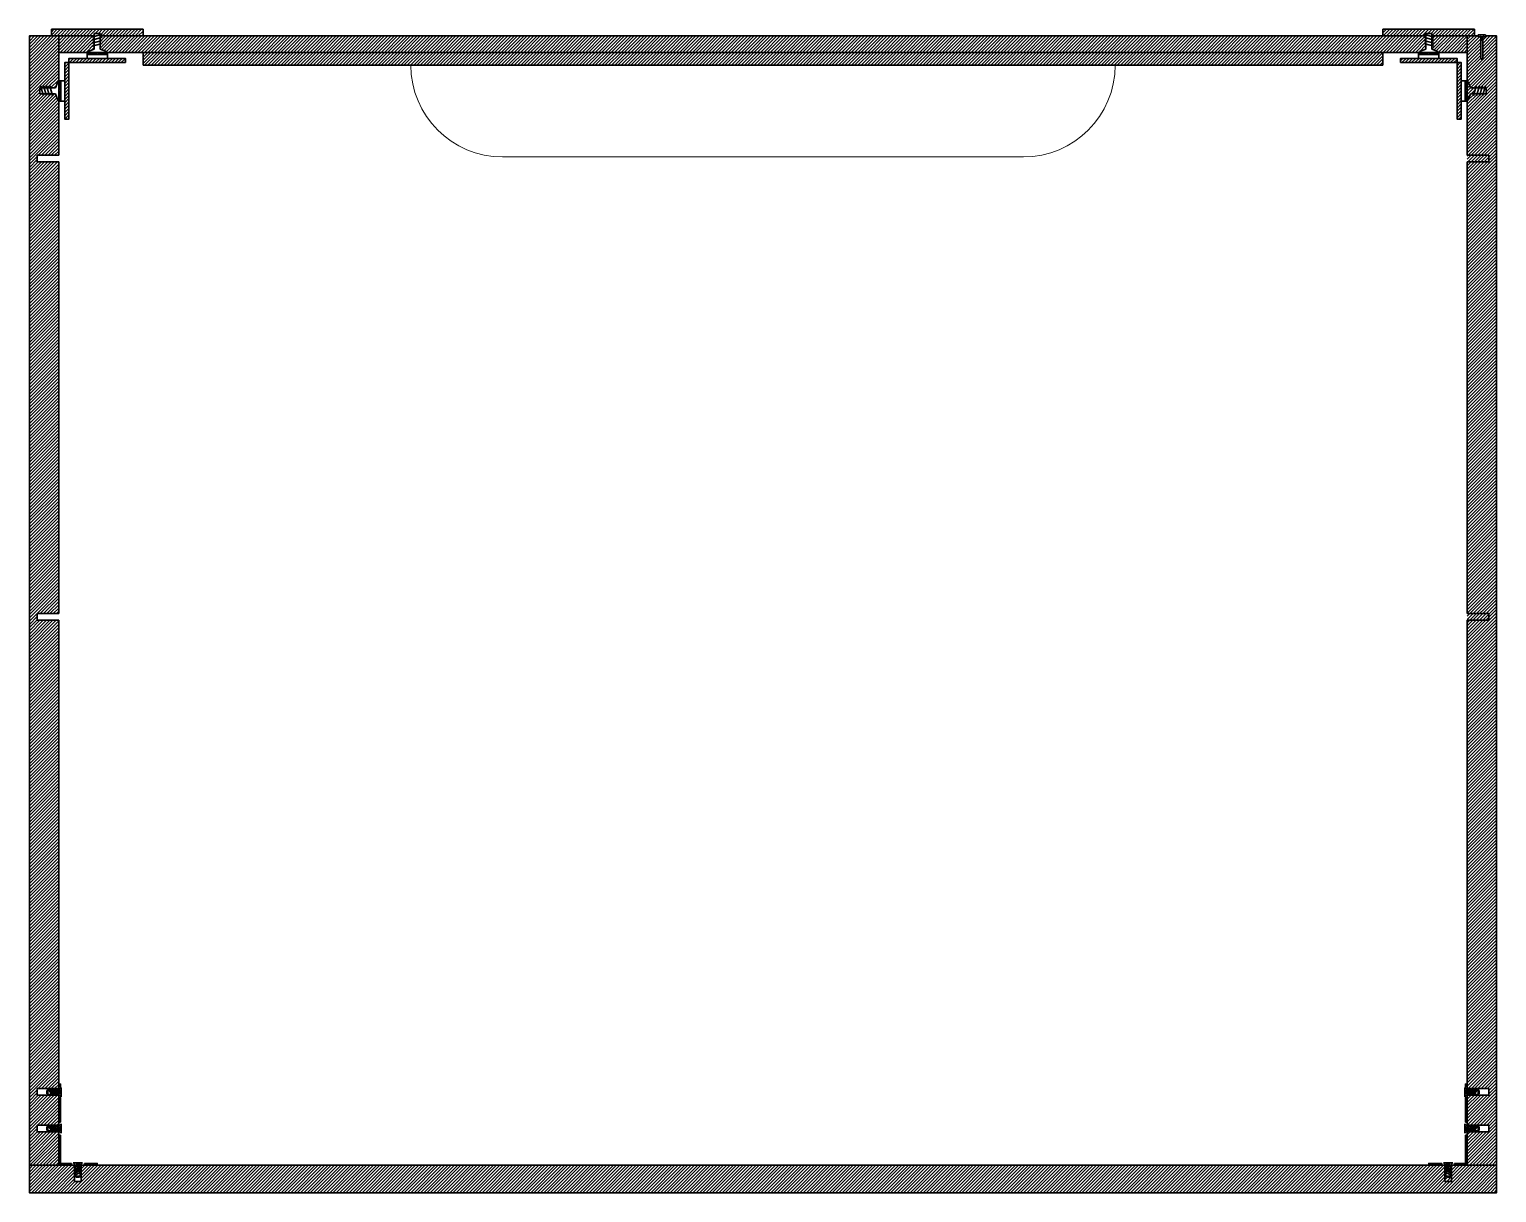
# Model space of a CAD drawing. Header units: inches. Extents: x -714 to 916, y -628 to 501.
# Drawn here: x 183.6 to 263.6, y -627.7 to -564.2 of the extents above; entities that cross this region are included whole.
import ezdxf

# ---------------------------------------------------------------- set-up
doc = ezdxf.new("R2010")
doc.units = ezdxf.units.IN
doc.header["$MEASUREMENT"] = 0
doc.layers.add('A-ELEV-MBE', color=7, linetype='Continuous', lineweight=18)
doc.layers.add('A-SECT-MCUT', color=7, linetype='Continuous', lineweight=35)
doc.layers.add('SEZIONE', color=252, linetype='Continuous')
pattern_1 = [(45, (944.0513, -406.3091), (-0.7071068, 0.7071068), [])]

msp = doc.modelspace()

# ---------------------------------------------------------------- hatches: boundary and pattern name
at = {"layer": 'SEZIONE'}
h = msp.add_hatch(dxfattribs=at)
h.set_pattern_fill('ANSI31', color=256)
h.paths.add_polyline_path([(185.216, -571.45), (184.043, -571.45), (184.043, -571.085), (185.216, -571.085), (185.216, -568.075), (185.171, -568.075), (185.049, -567.732), (184.183, -567.732), (184.183, -567.418), (185.049, -567.418), (185.19, -567.019), (185.216, -567.019), (185.216, -564.576), (183.616, -564.576), (183.616, -626.176), (185.216, -626.176), (185.216, -624.357), (184.043, -624.357), (184.043, -623.993), (185.216, -623.993), (185.216, -622.363), (184.043, -622.363), (184.043, -621.999), (185.216, -621.999), (185.216, -596.45), (184.043, -596.45), (184.043, -596.085), (185.216, -596.085)])
h = msp.add_hatch(dxfattribs=at)
h.set_pattern_fill('ANSI31', color=256)
h.paths.add_polyline_path([(189.815, -564.218), (184.815, -564.218), (184.815, -564.576), (187.158, -564.576), (187.158, -564.442), (187.472, -564.442), (187.472, -564.576), (189.815, -564.576)])
h = msp.add_hatch(dxfattribs=at)
h.set_pattern_fill('ANSI31', color=256)
h.paths.add_polyline_path([(187.158, -564.576), (185.216, -564.576), (185.216, -565.476), (186.815, -565.476), (186.815, -565.43), (187.158, -565.309)])
h = msp.add_hatch(dxfattribs=at)
h.set_pattern_fill('ANSI31', color=256)
h.paths.add_polyline_path([(259.76, -564.576), (257.417, -564.576), (187.472, -564.576), (187.472, -565.309), (187.815, -565.43), (187.815, -565.476), (259.417, -565.476), (259.417, -565.43), (259.76, -565.309)])
h = msp.add_hatch(dxfattribs=at)
h.set_pattern_fill('ANSI31', color=256)
h.paths.add_polyline_path([(262.417, -564.218), (257.417, -564.218), (257.417, -564.576), (259.76, -564.576), (259.76, -564.442), (260.074, -564.442), (260.074, -564.576), (262.417, -564.576)])
h = msp.add_hatch(dxfattribs=at)
h.set_pattern_fill('ANSI31', color=256)
h.paths.add_polyline_path([(262.016, -564.576), (260.074, -564.576), (260.074, -565.309), (260.417, -565.43), (260.417, -565.476), (262.016, -565.476)])
h = msp.add_hatch(dxfattribs=at)
h.set_pattern_fill('ANSI31', color=256)
h.paths.add_polyline_path([(263.616, -564.576), (262.016, -564.576), (262.016, -621.999), (263.189, -621.999), (263.189, -622.363), (262.016, -622.363), (262.016, -623.993), (263.189, -623.993), (263.189, -624.357), (262.016, -624.357), (262.016, -626.176), (263.616, -626.176)])
h.paths.add_polyline_path([(262.382, -567.732), (262.473, -567.418), (263.049, -567.418), (263.049, -567.732)], flags=16)
h.paths.add_polyline_path([(262.806, -565.876), (262.756, -565.826), (262.756, -564.646), (262.856, -564.646), (262.856, -565.826)], flags=16)
h = msp.add_hatch(dxfattribs=at)
h.set_pattern_fill('ANSI31', color=256)
h.paths.add_polyline_path([(257.417, -565.476), (189.815, -565.476), (189.815, -566.176), (257.417, -566.176)])
h = msp.add_hatch(dxfattribs=at)
h.set_pattern_fill('ANSI31', color=256)
h.paths.add_polyline_path([(185.776, -566.035), (185.549, -566.035), (185.549, -569.115), (185.776, -569.115)])
h = msp.add_hatch(dxfattribs=at)
h.set_pattern_fill('ANSI31', color=256)
h.paths.add_polyline_path([(188.855, -565.809), (185.776, -565.809), (185.776, -566.035), (188.855, -566.035)])
h = msp.add_hatch(dxfattribs=at)
h.set_pattern_fill('ANSI31', color=256)
h.paths.add_polyline_path([(261.456, -565.809), (258.377, -565.809), (258.377, -566.035), (261.456, -566.035)])
h = msp.add_hatch(dxfattribs=at)
h.set_pattern_fill('ANSI31', color=256)
h.paths.add_polyline_path([(261.683, -566.035), (261.456, -566.035), (261.456, -569.115), (261.683, -569.115)])
h = msp.add_hatch(dxfattribs=at)
h.set_pattern_fill('ANSI31', color=256, scale=8)
h.set_pattern_definition(pattern_1)
h.paths.add_polyline_path([(185.316, -621.752), (185.216, -621.752), (185.216, -621.896), (185.316, -621.896)])
h = msp.add_hatch(dxfattribs=at)
h.set_pattern_fill('ANSI31', color=256, scale=8)
h.set_pattern_definition(pattern_1)
h.paths.add_polyline_path([(262.016, -621.752), (261.916, -621.752), (261.916, -621.896), (262.016, -621.896)])
h = msp.add_hatch(dxfattribs=at)
h.set_pattern_fill('ANSI31', color=256, scale=8)
h.set_pattern_definition(pattern_1)
h.paths.add_polyline_path([(185.316, -622.487), (185.216, -622.487), (185.216, -623.833), (185.316, -623.833)])
h = msp.add_hatch(dxfattribs=at)
h.set_pattern_fill('ANSI31', color=256)
h.paths.add_polyline_path([(185.316, -622.487), (185.216, -622.487), (185.216, -623.833), (185.316, -623.833)])
h = msp.add_hatch(dxfattribs=at)
h.set_pattern_fill('ANSI31', color=256)
h.paths.add_polyline_path([(262.016, -622.487), (261.916, -622.487), (261.916, -623.833), (262.016, -623.833)])
h = msp.add_hatch(dxfattribs=at)
h.set_pattern_fill('ANSI31', color=256)
h.paths.add_polyline_path([(185.316, -624.537), (185.216, -624.537), (185.216, -626.076), (185.316, -626.076)])
h = msp.add_hatch(dxfattribs=at)
h.set_pattern_fill('ANSI31', color=256, scale=8)
h.set_pattern_definition(pattern_1)
h.paths.add_polyline_path([(261.916, -624.537), (262.016, -624.537), (262.016, -626.076), (261.916, -626.076)])
h = msp.add_hatch(dxfattribs=at)
h.set_pattern_fill('ANSI31', color=256)
h.paths.add_polyline_path([(262.016, -624.537), (261.916, -624.537), (261.916, -626.076), (262.016, -626.076)])
h = msp.add_hatch(dxfattribs=at)
h.set_pattern_fill('ANSI31', color=256)
h.paths.add_polyline_path([(186.077, -626.176), (185.216, -626.176), (183.616, -626.176), (183.616, -627.676), (263.616, -627.676), (263.616, -626.176), (186.442, -626.176), (186.442, -627.069), (186.077, -627.069)])
h.paths.add_polyline_path([(260.839, -626.25), (260.841, -626.252), (261.093, -626.252), (261.093, -626.768), (261.058, -626.828), (260.874, -626.828), (260.839, -626.768)], flags=16)
h = msp.add_hatch(dxfattribs=at)
h.set_pattern_fill('ANSI31', color=256)
h.paths.add_polyline_path([(185.918, -626.076), (185.216, -626.076), (185.216, -626.176), (185.918, -626.176)])
h = msp.add_hatch(dxfattribs=at)
h.set_pattern_fill('ANSI31', color=256)
h.paths.add_polyline_path([(187.316, -626.076), (186.614, -626.076), (186.614, -626.176), (187.316, -626.176)])
h = msp.add_hatch(dxfattribs=at)
h.set_pattern_fill('ANSI31', color=256)
h.paths.add_polyline_path([(259.916, -626.076), (260.618, -626.076), (260.618, -626.176), (259.916, -626.176)])
h = msp.add_hatch(dxfattribs=at)
h.set_pattern_fill('ANSI31', color=256)
h.paths.add_polyline_path([(261.314, -626.076), (262.016, -626.076), (262.016, -626.176), (261.314, -626.176)])

# ---------------------------------------------------------------- linework, layer by layer
at = {"layer": 'A-ELEV-MBE'}
msp.add_line((209.416, -571.176), (237.816, -571.176), dxfattribs=at)
for centre, start, end in [((209.416, -566.176), 180, 270), ((237.816, -566.176), 270, 0)]:
    msp.add_arc(centre, 5, start, end, dxfattribs=at)
at = {"layer": 'A-SECT-MCUT'}
for p, q in [((184.815, -564.218), (184.815, -564.576)), ((189.815, -564.218), (184.815, -564.218)), ((185.216, -564.576), (185.216, -571.085)), ((187.158, -564.576), (185.216, -564.576)), ((185.216, -564.576), (187.158, -564.576)), ((185.216, -564.576), (185.216, -565.476)), ((187.583, -564.487), (187.047, -564.642)), ((187.583, -564.653), (187.047, -564.809)), ((187.158, -564.442), (187.472, -564.442)), ((223.616, -564.576), (187.472, -564.576)), ((187.472, -564.576), (194.216, -564.576)), ((257.417, -564.218), (262.417, -564.218)), ((259.649, -564.487), (260.185, -564.642)), ((259.649, -564.653), (260.185, -564.809)), ((260.074, -564.442), (259.76, -564.442)), ((262.016, -564.576), (262.016, -571.085)), ((262.417, -564.218), (262.417, -564.576)), ((262.756, -564.626), (262.756, -565.826)), ((262.856, -564.646), (262.756, -564.646)), ((262.856, -564.666), (262.756, -564.666)), ((262.856, -564.686), (262.756, -564.686)), ((262.856, -564.706), (262.756, -564.706)), ((262.856, -564.726), (262.756, -564.726)), ((262.856, -564.746), (262.756, -564.746)), ((262.856, -564.766), (262.756, -564.766)), ((262.856, -564.786), (262.756, -564.786)), ((262.856, -564.626), (262.856, -565.826)), ((185.216, -565.476), (262.016, -565.476)), ((186.76, -565.476), (186.649, -565.476)), ((186.76, -565.476), (186.76, -565.809)), ((187.871, -565.587), (186.76, -565.587)), ((186.815, -565.43), (187.158, -565.309)), ((186.815, -565.531), (186.815, -565.43)), ((187.583, -564.82), (187.047, -564.976)), ((187.583, -564.987), (187.047, -565.142)), ((187.315, -565.476), (187.26, -565.531)), ((187.371, -565.531), (187.315, -565.476)), ((187.815, -565.43), (187.472, -565.309)), ((187.815, -565.531), (187.815, -565.43)), ((187.871, -565.476), (187.871, -565.809)), ((187.871, -565.476), (187.982, -565.476)), ((189.815, -565.476), (189.815, -566.176)), ((257.417, -565.476), (257.417, -566.176)), ((259.361, -565.476), (259.25, -565.476)), ((259.361, -565.476), (259.361, -565.809)), ((259.361, -565.587), (260.472, -565.587)), ((259.417, -565.43), (259.76, -565.309)), ((259.417, -565.531), (259.417, -565.43)), ((259.649, -564.82), (260.185, -564.976)), ((259.649, -564.987), (260.185, -565.142)), ((259.861, -565.531), (259.917, -565.476)), ((259.917, -565.476), (259.972, -565.531)), ((260.417, -565.43), (260.074, -565.309)), ((260.417, -565.531), (260.417, -565.43)), ((260.472, -565.476), (260.472, -565.809)), ((260.472, -565.476), (260.583, -565.476)), ((262.856, -564.806), (262.756, -564.806)), ((186.76, -565.809), (187.871, -565.809)), ((189.815, -566.176), (257.417, -566.176)), ((260.472, -565.809), (259.361, -565.809)), ((262.756, -565.826), (262.806, -565.876)), ((262.856, -565.826), (262.756, -565.826)), ((262.856, -565.826), (262.806, -565.876)), ((185.171, -567.075), (185.049, -567.418)), ((185.272, -567.075), (185.171, -567.075)), ((185.216, -567.019), (185.216, -566.908)), ((185.216, -567.019), (185.549, -567.019)), ((185.327, -567.019), (185.327, -568.131)), ((185.549, -568.131), (185.549, -567.019)), ((262.016, -567.019), (261.683, -567.019)), ((261.683, -568.131), (261.683, -567.019)), ((261.905, -567.019), (261.905, -568.131)), ((261.96, -567.075), (262.061, -567.075)), ((262.016, -567.019), (262.016, -566.908)), ((262.061, -567.075), (262.183, -567.418)), ((184.183, -567.732), (184.183, -567.418)), ((184.227, -567.307), (184.383, -567.843)), ((184.394, -567.307), (184.549, -567.843)), ((184.56, -567.307), (184.716, -567.843)), ((184.727, -567.307), (184.883, -567.843)), ((185.171, -568.075), (185.049, -567.732)), ((185.272, -567.519), (185.216, -567.575)), ((185.216, -567.575), (185.272, -567.631)), ((261.96, -567.519), (262.016, -567.575)), ((262.016, -567.575), (261.96, -567.631)), ((262.061, -568.075), (262.183, -567.732)), ((262.505, -567.307), (262.349, -567.843)), ((262.672, -567.307), (262.516, -567.843)), ((262.838, -567.307), (262.683, -567.843)), ((263.005, -567.307), (262.849, -567.843)), ((263.049, -567.732), (263.049, -567.418)), ((185.272, -568.075), (185.171, -568.075)), ((185.216, -568.131), (185.549, -568.131)), ((185.216, -568.131), (185.216, -568.242)), ((262.016, -568.131), (261.683, -568.131)), ((261.96, -568.075), (262.061, -568.075)), ((262.016, -568.131), (262.016, -568.242)), ((185.216, -571.45), (185.216, -596.085)), ((262.016, -571.45), (262.016, -596.085)), ((185.216, -596.45), (185.216, -626.176)), ((262.016, -596.45), (262.016, -626.176)), ((184.624, -622.06), (184.564, -622.095)), ((184.564, -622.095), (184.564, -622.279)), ((184.624, -622.314), (184.564, -622.279)), ((184.624, -622.314), (184.624, -622.06)), ((184.624, -622.06), (185.14, -622.06)), ((185.14, -622.314), (184.624, -622.314)), ((184.86, -622.363), (184.65, -621.999)), ((184.963, -622.363), (184.753, -621.999)), ((185.067, -622.363), (184.856, -621.999)), ((185.17, -622.363), (184.959, -621.999)), ((185.14, -622.314), (185.14, -622.06)), ((185.14, -622.06), (185.216, -622.06)), ((185.216, -622.314), (185.14, -622.314)), ((185.316, -621.896), (185.216, -621.896)), ((185.343, -621.933), (185.216, -622.06)), ((185.216, -622.06), (185.216, -622.314)), ((185.216, -622.314), (185.343, -622.441)), ((185.249, -622.136), (185.343, -622.06)), ((185.343, -622.136), (185.249, -622.136)), ((185.343, -622.315), (185.249, -622.238)), ((185.249, -622.238), (185.343, -622.238)), ((185.343, -622.441), (185.343, -621.933)), ((185.343, -622.238), (185.343, -622.136)), ((261.889, -622.441), (261.889, -621.933)), ((261.889, -621.933), (262.016, -622.06)), ((261.982, -622.136), (261.889, -622.06)), ((261.889, -622.238), (261.889, -622.136)), ((261.889, -622.136), (261.982, -622.136)), ((261.889, -622.315), (261.982, -622.238)), ((261.982, -622.238), (261.889, -622.238)), ((262.016, -622.314), (261.889, -622.441)), ((261.916, -621.896), (262.016, -621.896)), ((262.016, -622.06), (262.016, -622.314)), ((262.092, -622.06), (262.016, -622.06)), ((262.016, -622.314), (262.092, -622.314)), ((262.062, -622.363), (262.273, -621.999)), ((262.092, -622.314), (262.092, -622.06)), ((262.608, -622.06), (262.092, -622.06)), ((262.092, -622.314), (262.608, -622.314)), ((262.165, -622.363), (262.376, -621.999)), ((262.269, -622.363), (262.479, -621.999)), ((262.372, -622.363), (262.582, -621.999)), ((262.608, -622.314), (262.608, -622.06)), ((262.608, -622.06), (262.668, -622.095)), ((262.608, -622.314), (262.668, -622.279)), ((262.668, -622.095), (262.668, -622.279)), ((185.316, -622.487), (185.216, -622.487)), ((261.916, -622.487), (262.016, -622.487)), ((184.86, -624.357), (184.65, -623.993)), ((184.963, -624.357), (184.753, -623.993)), ((185.067, -624.357), (184.856, -623.993)), ((185.17, -624.357), (184.959, -623.993)), ((185.316, -623.833), (185.216, -623.833)), ((185.343, -623.927), (185.216, -624.054)), ((185.343, -624.435), (185.343, -623.927)), ((261.889, -624.435), (261.889, -623.927)), ((261.889, -623.927), (262.016, -624.054)), ((261.916, -623.833), (262.016, -623.833)), ((262.062, -624.357), (262.273, -623.993)), ((262.165, -624.357), (262.376, -623.993)), ((262.269, -624.357), (262.479, -623.993)), ((262.372, -624.357), (262.582, -623.993)), ((184.624, -624.054), (184.564, -624.089)), ((184.564, -624.089), (184.564, -624.273)), ((184.624, -624.308), (184.564, -624.273)), ((184.624, -624.308), (184.624, -624.054)), ((184.624, -624.054), (185.14, -624.054)), ((185.14, -624.308), (184.624, -624.308)), ((185.14, -624.308), (185.14, -624.054)), ((185.14, -624.054), (185.216, -624.054)), ((185.216, -624.308), (185.14, -624.308)), ((185.216, -624.054), (185.216, -624.308)), ((185.216, -624.308), (185.343, -624.435)), ((185.316, -624.537), (185.216, -624.537)), ((185.249, -624.13), (185.343, -624.054)), ((185.343, -624.13), (185.249, -624.13)), ((185.343, -624.309), (185.249, -624.232)), ((185.249, -624.232), (185.343, -624.232)), ((185.343, -624.232), (185.343, -624.13)), ((261.982, -624.13), (261.889, -624.054)), ((261.889, -624.232), (261.889, -624.13)), ((261.889, -624.13), (261.982, -624.13)), ((261.889, -624.309), (261.982, -624.232)), ((261.982, -624.232), (261.889, -624.232)), ((262.016, -624.308), (261.889, -624.435)), ((261.916, -624.537), (262.016, -624.537)), ((262.016, -624.054), (262.016, -624.308)), ((262.092, -624.054), (262.016, -624.054)), ((262.016, -624.308), (262.092, -624.308)), ((262.092, -624.308), (262.092, -624.054)), ((262.608, -624.054), (262.092, -624.054)), ((262.092, -624.308), (262.608, -624.308)), ((262.608, -624.308), (262.608, -624.054)), ((262.608, -624.054), (262.668, -624.089)), ((262.608, -624.308), (262.668, -624.273)), ((262.668, -624.089), (262.668, -624.273)), ((185.918, -626.076), (185.918, -626.176)), ((186.52, -626.049), (186.012, -626.049)), ((186.012, -626.049), (186.139, -626.176)), ((186.442, -626.222), (186.077, -626.433)), ((186.442, -626.325), (186.077, -626.536)), ((186.215, -626.142), (186.138, -626.049)), ((186.139, -626.176), (186.393, -626.176)), ((186.139, -626.252), (186.139, -626.176)), ((186.393, -626.252), (186.139, -626.252)), ((186.139, -626.768), (186.139, -626.252)), ((186.317, -626.049), (186.215, -626.049)), ((186.215, -626.049), (186.215, -626.142)), ((186.394, -626.049), (186.317, -626.142)), ((186.317, -626.142), (186.317, -626.049)), ((186.393, -626.176), (186.52, -626.049)), ((186.393, -626.176), (186.393, -626.252)), ((186.393, -626.252), (186.393, -626.768)), ((186.614, -626.076), (186.614, -626.176)), ((260.618, -626.076), (260.618, -626.176)), ((260.712, -626.049), (261.22, -626.049)), ((260.839, -626.176), (260.712, -626.049)), ((260.79, -626.222), (261.154, -626.433)), ((260.79, -626.325), (261.154, -626.536)), ((260.838, -626.049), (260.915, -626.142)), ((261.093, -626.176), (260.839, -626.176)), ((260.839, -626.176), (260.839, -626.252)), ((260.839, -626.252), (261.093, -626.252)), ((260.839, -626.252), (260.839, -626.768)), ((260.915, -626.142), (260.915, -626.049)), ((260.915, -626.049), (261.017, -626.049)), ((261.017, -626.049), (261.017, -626.142)), ((261.017, -626.142), (261.094, -626.049)), ((261.22, -626.049), (261.093, -626.176)), ((261.093, -626.252), (261.093, -626.176)), ((261.093, -626.768), (261.093, -626.252)), ((261.314, -626.076), (261.314, -626.176)), ((186.442, -626.428), (186.077, -626.639)), ((186.442, -626.531), (186.077, -626.742)), ((186.393, -626.768), (186.139, -626.768)), ((186.139, -626.768), (186.174, -626.828)), ((186.174, -626.828), (186.358, -626.828)), ((186.393, -626.768), (186.358, -626.828)), ((260.79, -626.428), (261.154, -626.639)), ((260.79, -626.531), (261.154, -626.742)), ((260.839, -626.768), (261.093, -626.768)), ((260.839, -626.768), (260.874, -626.828)), ((261.058, -626.828), (260.874, -626.828)), ((261.093, -626.768), (261.058, -626.828))]:
    msp.add_line(p, q, dxfattribs=at)
for points in [[(187.158, -564.576), (183.616, -564.576), (183.616, -626.176), (263.616, -626.176), (263.616, -564.576), (263.006, -564.576)], [(187.158, -564.576), (184.815, -564.576), (184.815, -564.218)], [(187.158, -565.309), (187.158, -564.442)], [(189.815, -564.218), (189.815, -564.576), (187.472, -564.576)], [(187.472, -564.442), (187.472, -565.309)], [(259.76, -564.576), (187.472, -564.576)], [(257.417, -564.218), (257.417, -564.576), (259.76, -564.576)], [(259.76, -564.442), (259.76, -565.309)], [(260.074, -564.576), (262.417, -564.576), (262.417, -564.218)], [(260.074, -565.309), (260.074, -564.442)], [(262.606, -564.576), (260.074, -564.576)], [(187.26, -565.531), (186.815, -565.531)], [(187.815, -565.531), (187.371, -565.531)], [(259.417, -565.531), (259.861, -565.531)], [(259.972, -565.531), (260.417, -565.531)], [(185.272, -567.075), (185.272, -567.519)], [(261.96, -567.075), (261.96, -567.519)], [(184.183, -567.418), (185.049, -567.418)], [(185.049, -567.732), (184.183, -567.732)], [(185.272, -567.631), (185.272, -568.075)], [(261.96, -567.631), (261.96, -568.075)], [(263.049, -567.418), (262.183, -567.418)], [(262.183, -567.732), (263.049, -567.732)], [(185.216, -571.085), (184.043, -571.085), (184.043, -571.45), (185.216, -571.45)], [(262.016, -571.085), (263.189, -571.085), (263.189, -571.45), (262.016, -571.45)], [(185.216, -596.085), (184.043, -596.085), (184.043, -596.45), (185.216, -596.45)], [(262.016, -596.085), (263.189, -596.085), (263.189, -596.45), (262.016, -596.45)], [(185.316, -624.537), (185.316, -626.076), (185.216, -626.076), (185.216, -621.752), (185.316, -621.752), (185.316, -621.896)], [(261.916, -624.537), (261.916, -626.076), (262.016, -626.076), (262.016, -621.752), (261.916, -621.752), (261.916, -621.896)], [(185.316, -622.487), (185.316, -623.833)], [(261.916, -622.487), (261.916, -623.833)], [(185.918, -626.076), (185.216, -626.076), (185.216, -626.176), (187.316, -626.176), (187.316, -626.076), (186.614, -626.076)], [(261.314, -626.076), (262.016, -626.076), (262.016, -626.176), (259.916, -626.176), (259.916, -626.076), (260.618, -626.076)]]:
    msp.add_lwpolyline(points, dxfattribs=at)
for points in [[(262.606, -564.526), (262.606, -564.626), (263.006, -564.626), (263.006, -564.526)], [(185.776, -566.035), (185.549, -566.035), (185.549, -569.115), (185.776, -569.115)], [(188.855, -566.035), (188.855, -565.809), (185.776, -565.809), (185.776, -566.035)], [(258.377, -566.035), (258.377, -565.809), (261.456, -565.809), (261.456, -566.035)], [(261.456, -566.035), (261.683, -566.035), (261.683, -569.115), (261.456, -569.115)], [(185.216, -621.999), (184.043, -621.999), (184.043, -622.363), (185.216, -622.363)], [(262.016, -621.999), (263.189, -621.999), (263.189, -622.363), (262.016, -622.363)], [(185.216, -623.993), (184.043, -623.993), (184.043, -624.357), (185.216, -624.357)], [(262.016, -623.993), (263.189, -623.993), (263.189, -624.357), (262.016, -624.357)], [(183.616, -626.176), (263.616, -626.176), (263.616, -627.676), (183.616, -627.676)], [(186.442, -627.069), (186.442, -626.176), (186.077, -626.176), (186.077, -627.069)], [(260.79, -627.069), (260.79, -626.176), (261.154, -626.176), (261.154, -627.069)]]:
    msp.add_lwpolyline(points, close=True, dxfattribs=at)

doc.saveas('drawing.dxf')
